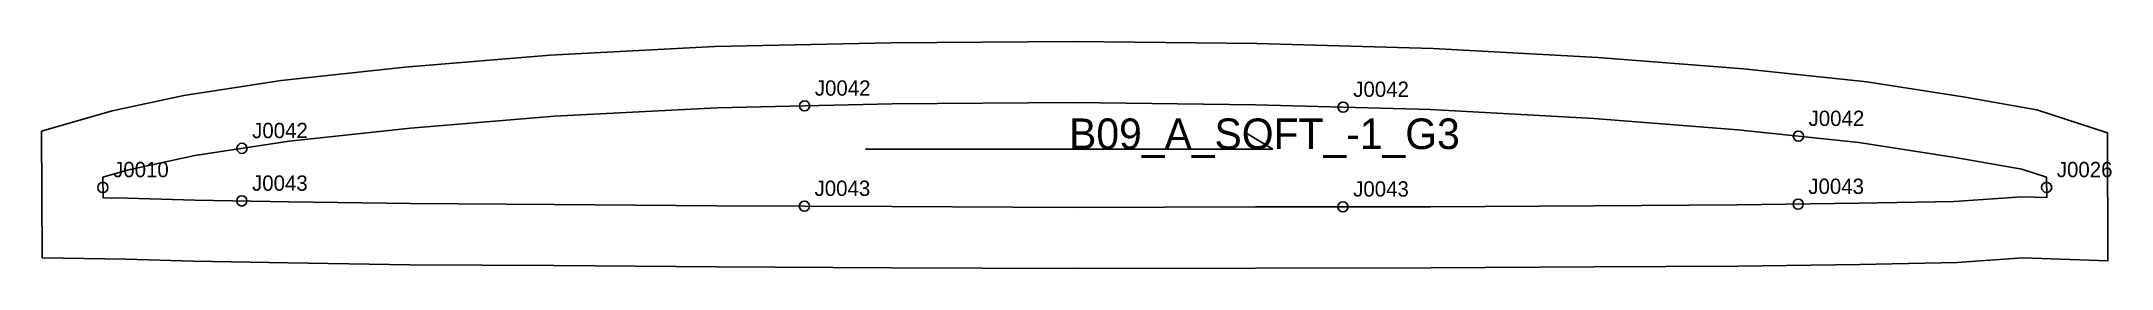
# Model space of a CAD drawing. Header units: millimetres. Extents: x -12 to 394, y -18 to 27.
import ezdxf

# ---------------------------------------------------------------- set-up
doc = ezdxf.new("R2010")
doc.units = ezdxf.units.MM
for name, color, linetype in [('CUT', 1, 'Continuous'), ('GRAIN', 3, 'Continuous'), ('LABEL', 7, 'Continuous'), ('NOTCH', 2, 'Continuous'), ('SEW', 5, 'Continuous')]:
    doc.layers.add(name, color=color, linetype=linetype)

msp = doc.modelspace()

# ---------------------------------------------------------------- linework, layer by layer
at = {"layer": 'CUT'}
msp.add_lwpolyline([(-12.07, 9.04), (1.86, 13.01), (15.88, 16.05), (35, 18.99), (59.26, 21.59), (87.85, 23.92), (120.17, 25.61), (154.78, 26.37), (190.65, 26.62), (226.56, 26.21), (261.18, 25.27), (293.53, 23.5), (322.11, 21.26), (346.35, 18.69), (365.63, 15.72), (379.72, 13.24), (393.63, 8.73), (393.68, -16.41), (376.97, -15.83), (364.06, -16.72), (345, -17.12), (321.03, -17.44), (292.76, -17.58), (260.73, -17.79), (226.32, -17.81), (190.58, -17.91), (154.86, -17.74), (120.49, -17.59), (88.54, -17.34), (60.27, -17.15), (36.34, -16.8), (17.78, -16.49), (4.54, -16.1), (-11.89, -15.79), (-12.07, 9.04)], close=True, dxfattribs=at)
at = {"layer": 'GRAIN'}
for p, q in [((229.72, 5.52), (224.72, 8.52)), ((149.72, 5.52), (229.72, 5.52))]:
    msp.add_line(p, q, dxfattribs=at)
at = {"layer": 'NOTCH'}
for centre in [(137.79, 13.99), (243.51, 13.75), (332.91, 8.05), (27.31, 5.66), (0.01, -2), (27.29, -4.65), (381.65, -1.99), (137.74, -5.67), (243.49, -5.8), (332.86, -5.28)]:
    msp.add_circle(centre, 1, dxfattribs=at)
at = {"layer": 'SEW'}
msp.add_lwpolyline([(0, 0), (4.78, 1.36), (18.06, 4.24), (36.56, 7.09), (60.39, 9.64), (88.65, 11.94), (120.61, 13.62), (154.96, 14.37), (190.63, 14.62), (226.33, 14.22), (260.69, 13.27), (292.74, 11.53), (321.01, 9.31), (344.81, 6.79), (363.68, 3.88), (376.81, 1.56), (381.65, 0), (381.66, -3.99), (376.77, -3.82), (363.52, -4.73), (344.79, -5.12), (320.92, -5.44), (292.69, -5.58), (260.68, -5.79), (226.3, -5.81), (190.6, -5.91), (154.92, -5.74), (120.57, -5.59), (88.63, -5.34), (60.4, -5.15), (36.53, -4.8), (18.06, -4.5), (4.84, -4.1), (0.03, -4.01)], close=True, dxfattribs=at)

# ---------------------------------------------------------------- texts
at = {"layer": 'LABEL'}
for s, height, p in [('J0042', 3, (139.79, 15.99)), ('J0042', 3, (245.51, 15.75)), ('J0042', 3, (334.91, 10.05)), ('J0042', 3, (29.31, 7.66)), ('B09_A_SOFT_-1_G3', 6, (189.72, 5.52)), ('J0010', 3, (2.01, 0)), ('J0043', 3, (29.29, -2.65)), ('J0026', 3, (383.65, 0.01)), ('J0043', 3, (139.74, -3.67)), ('J0043', 3, (245.49, -3.8)), ('J0043', 3, (334.86, -3.28))]:
    msp.add_text(s, height=height, dxfattribs=at).set_placement(p)

doc.saveas('drawing.dxf')
